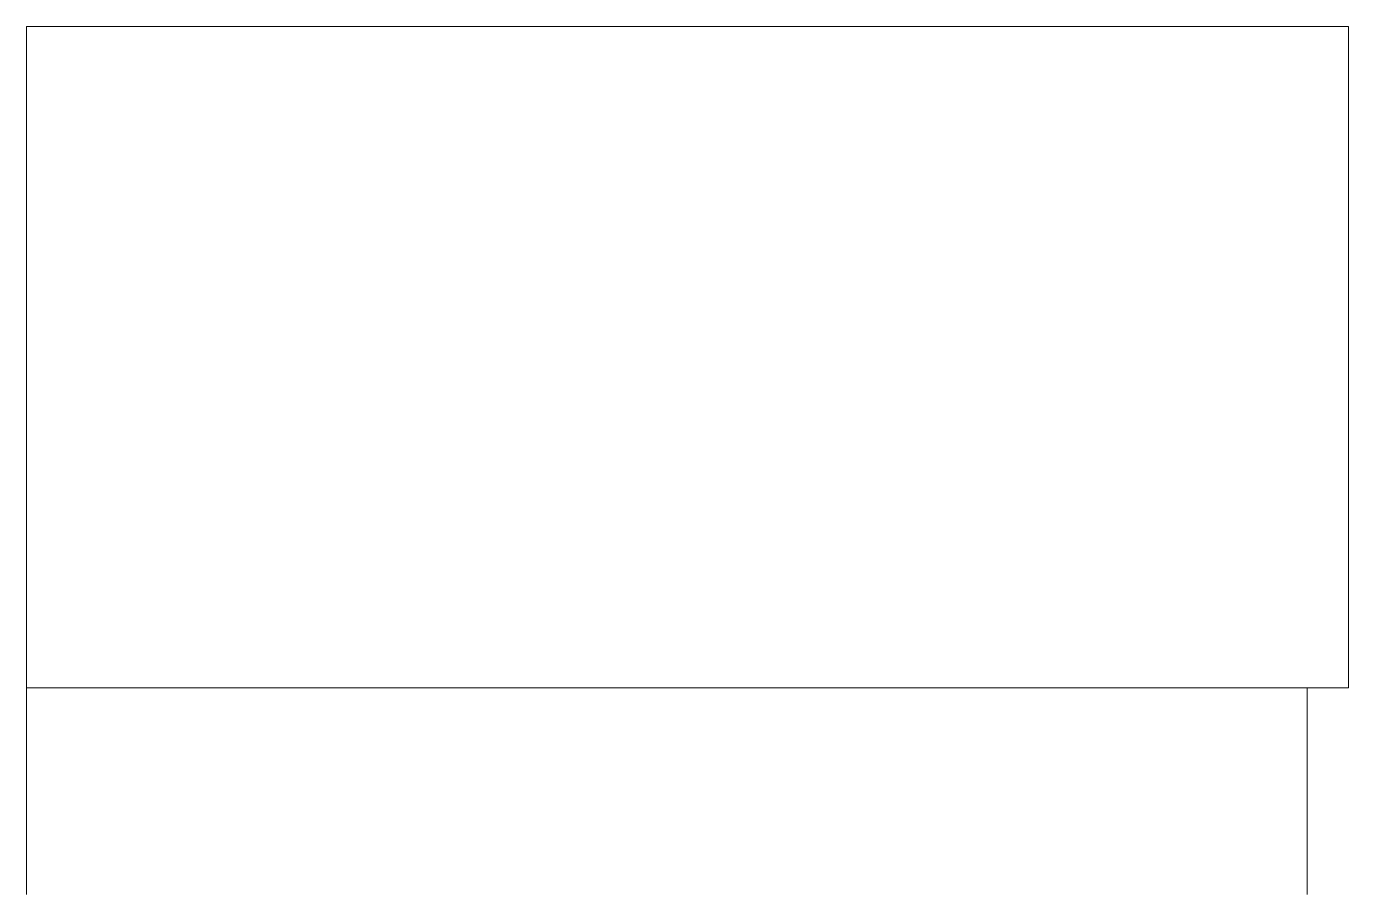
# Model space of a CAD drawing. Header units: metres. Extents: x 0 to 80, y 0 to 52.5.
import ezdxf

# ---------------------------------------------------------------- set-up
doc = ezdxf.new("R2010")
doc.units = ezdxf.units.M
doc.layers.add('A-DETL-GENF', color=92, linetype='Continuous', lineweight=18)

# ---------------------------------------------------------------- blocks, each defined once
blk = doc.blocks.new('21 steen_s - Type 5 ijsselformaat s-3563264-00_0 Basismaterialen')
at = {"layer": 'A-DETL-GENF'}
for p, q in [((0, 52.5), (80, 52.5)), ((0, 0), (0, 52.5)), ((80, 52.5), (80, 12.5)), ((80, 12.5), (0, 12.5)), ((77.5, 0), (77.5, 12.5))]:
    blk.add_line(p, q, dxfattribs=at)

msp = doc.modelspace()

# ---------------------------------------------------------------- block references
msp.add_blockref('21 steen_s - Type 5 ijsselformaat s-3563264-00_0 Basismaterialen', (0, 0))

doc.saveas('drawing.dxf')
